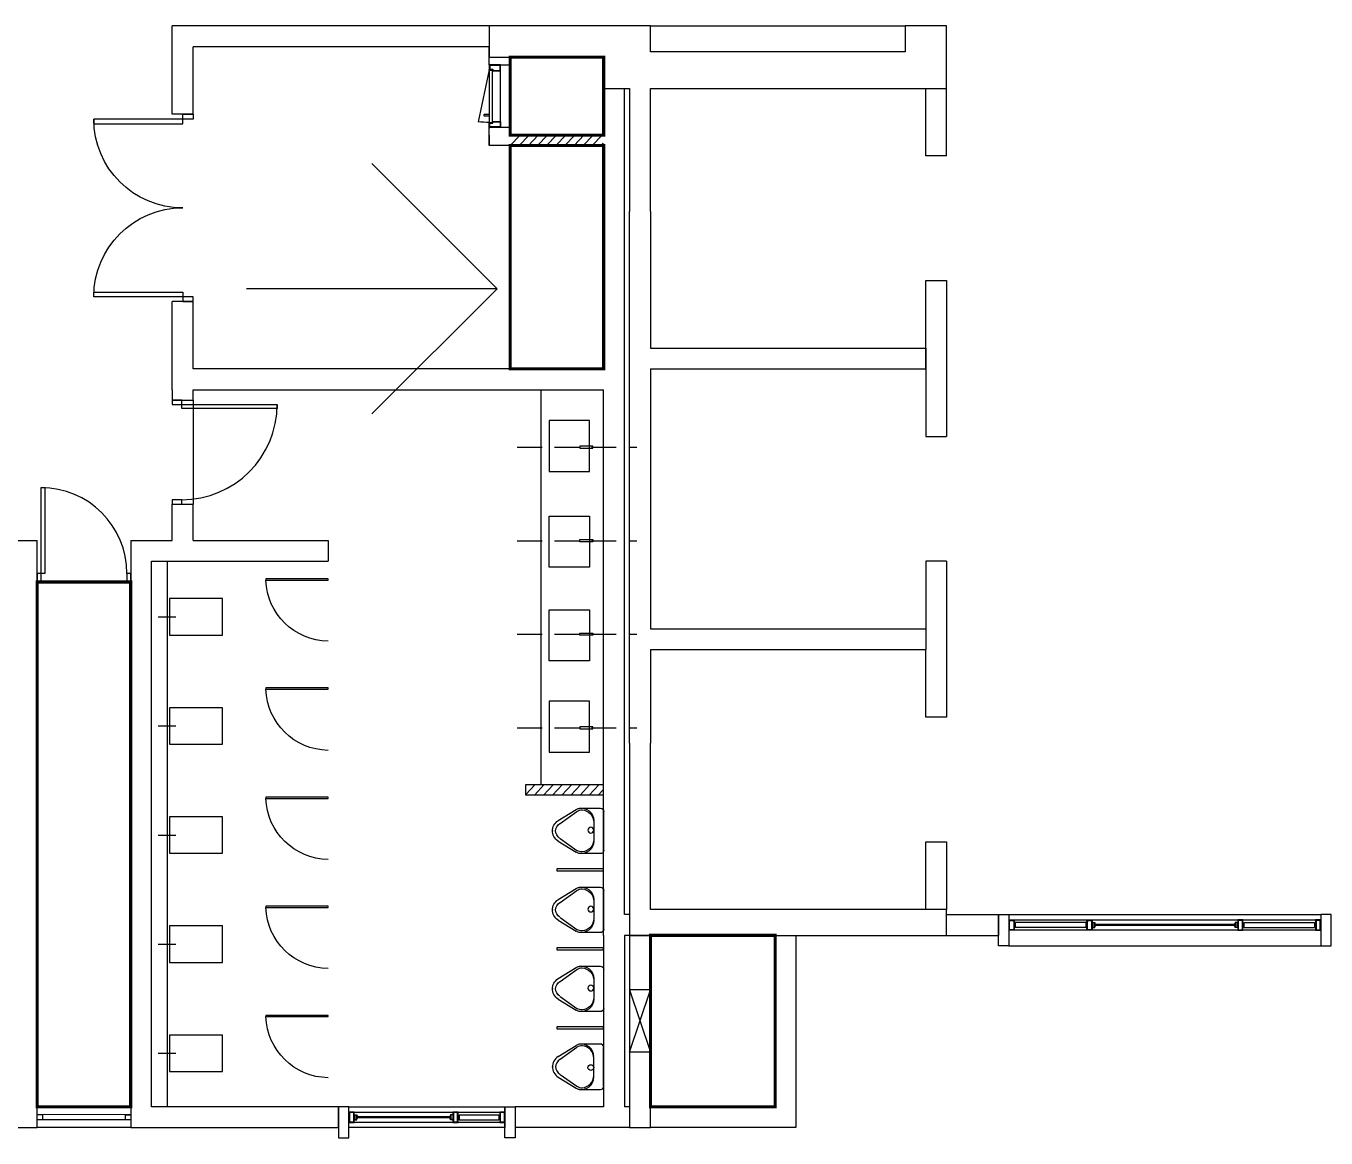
# Model space of a CAD drawing. Header units: feet. Extents: x 1421395 to 1426379, y -945253 to -943919.
# Drawn here: x 1423234 to 1423720.7, y -945106.2 to -944689.7 of the extents above; entities that cross this region are included whole.
import ezdxf

# ---------------------------------------------------------------- set-up
doc = ezdxf.new("R2010")
doc.units = ezdxf.units.FT
for name, pattern in [('Xref Typical$0$$0$HIDDEN', [0.375, 0.25, -0.125]), ('Xref Typical$0$00_xref_ser core$0$00_xref_ser core$0$00_101_typ xref core$0$A- xref 104$0$HIDDEN2', [4.7625, 3.175, -1.5875]), ('Xref Typical$0$00_xref_ser core$0$00_xref_ser core$0$00_101_typ xref core$0$HIDDEN2', [4.7625, 3.175, -1.5875])]:
    doc.linetypes.add(name, pattern=pattern)
for name, color, linetype in [('E--concrete-2', 4, 'Continuous'), ('Xref Typical$0$04--hatch-1', 8, 'Continuous'), ('Xref Typical$0$04--hatch-1-200WALL', 8, 'Continuous'), ('Xref Typical$0$E--concrete', 4, 'Continuous'), ('Xref Typical$0$E--concrete-2', 4, 'Continuous'), ('Xref Typical$0$F--Blockwall', 3, 'Continuous'), ('Xref Typical$0$F--low wall', 1, 'Continuous'), ('Xref Typical$0$L--doors-1', 1, 'Continuous'), ('Xref Typical$0$L--windows-1', 1, 'Continuous'), ('Xref Typical$0$M--Tiling', 9, 'Continuous'), ('Xref Typical$0$N--Fixtures', 1, 'Continuous')]:
    doc.layers.add(name, color=color, linetype=linetype)
doc.layers.add('pline', color=210, linetype='Continuous', lineweight=5)
doc.styles.add('Xref Typical$0$00_101_typ xref core$0$ZC-STYLE-3', font='romans.shx', dxfattribs={"width": 0.8})
doc.dimstyles.new('Xref Typical$0$1-100', dxfattribs={"dimscale": 75, "dimtxt": 1.85, "dimasz": 1.25, "dimexe": 1, "dimexo": 1.5, "dimgap": 0.85, "dimtad": 1, "dimdec": 0, "dimzin": 0, "dimdsep": 46, "dimtxsty": 'Xref Typical$0$00_101_typ xref core$0$ZC-STYLE-3', "dimblk1": 'Xref Typical$0$_ARCHTICK', "dimblk2": 'Xref Typical$0$_ARCHTICK', "dimsah": 1, "dimcen": 0.9, "dimdle": 0.1, "dimclrd": 8, "dimclre": 8, "dimclrt": 2, "dimadec": 0, "dimazin": 0, "dimtfac": 1, "dimtdec": 0, "dimtofl": 0, "dimtmove": 1, "dimatfit": 3, "dimldrblk": 'Xref Typical$0$_OPEN90', "dimfxl": 0, "dimtolj": 1, "dimtzin": 0, "dimlwd": -1, "dimlwe": -1, "dimarcsym": 0})

# ---------------------------------------------------------------- blocks, each defined once
blk = doc.blocks.new('Xref Typical$0$rged')
at = {"color": 5}
for p, q in [((-45558, 84424, 0), (-45558, 84374, 0)), ((-45558, 84424, 0), (-45533, 84424, 0)), ((-45558, 84374, 0), (-45533, 84374, 0)), ((-45556, 84422, 0), (-45535, 84422, 0)), ((-45556, 84422, 0), (-45556, 84376, 0)), ((-45556, 84376, 0), (-45535, 84376, 0)), ((-45539, 84417, 0), (-45539, 84381, 0)), ((-45537, 84417, 0), (-45537, 84401, 0)), ((-45537, 84413, 0), (-45537, 84414, 0)), ((-45537, 84413, 0), (-45537, 84413, 0)), ((-45537, 84404, 0), (-45527, 84404, 0)), ((-45537, 84404, 0), (-45537, 84402, 0)), ((-45536, 84402, 0), (-45537, 84402, 0)), ((-45537, 84397, 0), (-45537, 84381, 0)), ((-45536, 84397, 0), (-45537, 84397, 0)), ((-45537, 84395, 0), (-45537, 84397, 0)), ((-45537, 84395, 0), (-45527, 84395, 0)), ((-45537, 84386, 0), (-45537, 84386, 0)), ((-45537, 84386, 0), (-45537, 84385, 0)), ((-45536, 84403, 0), (-45526, 84403, 0)), ((-45536, 84403, 0), (-45536, 84402, 0)), ((-45536, 84395, 0), (-45536, 84397, 0)), ((-45536, 84395, 0), (-45526, 84395, 0)), ((-45535, 84422, 0), (-45535, 84421, 0)), ((-45535, 84416, 0), (-45534, 84416, 0)), ((-45535, 84383, 0), (-45534, 84383, 0)), ((-45535, 84376, 0), (-45535, 84378, 0)), ((-45534, 84416, 0), (-45522, 84403, 0)), ((-45534, 84415, 0), (-45526, 84407, 0)), ((-45534, 84383, 0), (-45522, 84395, 0)), ((-45534, 84384, 0), (-45526, 84392, 0)), ((-45533, 84424, 0), (-45533, 84418, 0)), ((-45533, 84403, 0), (-45533, 84403, 0)), ((-45533, 84403, 0), (-45533, 84403, 0)), ((-45533, 84403, 0), (-45533, 84395, 0)), ((-45533, 84395, 0), (-45533, 84395, 0)), ((-45533, 84374, 0), (-45533, 84380, 0)), ((-45532, 84403, 0), (-45532, 84395, 0)), ((-45526, 84403, 0), (-45526, 84404, 0)), ((-45526, 84395, 0), (-45526, 84395, 0)), ((-45525, 84406, 0), (-45522, 84403, 0)), ((-45525, 84392, 0), (-45522, 84395, 0)), ((-45522, 84403, 0), (-45522, 84403, 0)), ((-45522, 84395, 0), (-45522, 84395, 0)), ((-44182, 84416, 0), (-44195, 84403, 0)), ((-44194, 84403, 0), (-44195, 84403, 0)), ((-44194, 84395, 0), (-44195, 84395, 0)), ((-44182, 84383, 0), (-44195, 84395, 0)), ((-44191, 84406, 0), (-44194, 84403, 0)), ((-44191, 84392, 0), (-44194, 84395, 0)), ((-44182, 84415, 0), (-44190, 84407, 0)), ((-44190, 84403, 0), (-44190, 84404, 0)), ((-44180, 84403, 0), (-44190, 84403, 0)), ((-44180, 84395, 0), (-44190, 84395, 0)), ((-44190, 84395, 0), (-44190, 84395, 0)), ((-44182, 84384, 0), (-44190, 84392, 0)), ((-44179, 84404, 0), (-44189, 84404, 0)), ((-44179, 84395, 0), (-44189, 84395, 0)), ((-44184, 84403, 0), (-44184, 84395, 0)), ((-44183, 84424, 0), (-44183, 84418, 0)), ((-44158, 84424, 0), (-44183, 84424, 0)), ((-44183, 84403, 0), (-44183, 84403, 0)), ((-44183, 84403, 0), (-44183, 84403, 0)), ((-44183, 84403, 0), (-44183, 84395, 0)), ((-44183, 84395, 0), (-44183, 84395, 0)), ((-44183, 84374, 0), (-44183, 84380, 0)), ((-44158, 84374, 0), (-44183, 84374, 0)), ((-44181, 84416, 0), (-44182, 84416, 0)), ((-44181, 84383, 0), (-44182, 84383, 0)), ((-44160, 84422, 0), (-44181, 84422, 0)), ((-44181, 84422, 0), (-44181, 84421, 0)), ((-44181, 84376, 0), (-44181, 84378, 0)), ((-44160, 84376, 0), (-44181, 84376, 0)), ((-44180, 84403, 0), (-44180, 84402, 0)), ((-44180, 84402, 0), (-44179, 84402, 0)), ((-44180, 84395, 0), (-44180, 84397, 0)), ((-44180, 84397, 0), (-44179, 84397, 0)), ((-44179, 84417, 0), (-44179, 84401, 0)), ((-44179, 84413, 0), (-44179, 84414, 0)), ((-44179, 84413, 0), (-44179, 84413, 0)), ((-44179, 84404, 0), (-44179, 84402, 0)), ((-44179, 84397, 0), (-44179, 84381, 0)), ((-44179, 84395, 0), (-44179, 84397, 0)), ((-44179, 84386, 0), (-44179, 84386, 0)), ((-44179, 84386, 0), (-44179, 84385, 0)), ((-44177, 84417, 0), (-44177, 84381, 0)), ((-44160, 84422, 0), (-44160, 84376, 0)), ((-44158, 84424, 0), (-44158, 84374, 0)), ((-52658, 82574, 0), (-52658, 82524, 0)), ((-52658, 82574, 0), (-52633, 82574, 0)), ((-52656, 82572, 0), (-52635, 82572, 0)), ((-52656, 82572, 0), (-52656, 82526, 0)), ((-52639, 82567, 0), (-52639, 82531, 0)), ((-52637, 82567, 0), (-52637, 82551, 0)), ((-52637, 82563, 0), (-52637, 82564, 0)), ((-52637, 82563, 0), (-52637, 82563, 0)), ((-52637, 82554, 0), (-52627, 82554, 0)), ((-52637, 82554, 0), (-52637, 82552, 0)), ((-52636, 82552, 0), (-52637, 82552, 0)), ((-52636, 82553, 0), (-52626, 82553, 0)), ((-52636, 82553, 0), (-52636, 82552, 0)), ((-52635, 82572, 0), (-52635, 82571, 0)), ((-52635, 82566, 0), (-52634, 82566, 0)), ((-52634, 82566, 0), (-52622, 82553, 0)), ((-52634, 82565, 0), (-52626, 82557, 0)), ((-52633, 82574, 0), (-52633, 82568, 0)), ((-52633, 82553, 0), (-52633, 82553, 0)), ((-52633, 82553, 0), (-52633, 82553, 0)), ((-52633, 82553, 0), (-52633, 82545, 0)), ((-52632, 82553, 0), (-52632, 82545, 0)), ((-52626, 82553, 0), (-52626, 82554, 0)), ((-52625, 82556, 0), (-52622, 82553, 0)), ((-52622, 82553, 0), (-52622, 82553, 0)), ((-51732, 82566, 0), (-51745, 82553, 0)), ((-51744, 82553, 0), (-51745, 82553, 0)), ((-51741, 82556, 0), (-51744, 82553, 0)), ((-51732, 82565, 0), (-51740, 82557, 0)), ((-51740, 82553, 0), (-51740, 82554, 0)), ((-51730, 82553, 0), (-51740, 82553, 0)), ((-51729, 82554, 0), (-51739, 82554, 0)), ((-51734, 82553, 0), (-51734, 82545, 0)), ((-51733, 82574, 0), (-51733, 82568, 0)), ((-51708, 82574, 0), (-51733, 82574, 0)), ((-51733, 82553, 0), (-51733, 82553, 0)), ((-51733, 82553, 0), (-51733, 82553, 0)), ((-51733, 82553, 0), (-51733, 82545, 0)), ((-51731, 82566, 0), (-51732, 82566, 0)), ((-51710, 82572, 0), (-51731, 82572, 0)), ((-51731, 82572, 0), (-51731, 82571, 0)), ((-51730, 82553, 0), (-51730, 82552, 0)), ((-51730, 82552, 0), (-51729, 82552, 0)), ((-51729, 82567, 0), (-51729, 82551, 0)), ((-51729, 82563, 0), (-51729, 82564, 0)), ((-51729, 82563, 0), (-51729, 82563, 0)), ((-51729, 82554, 0), (-51729, 82552, 0)), ((-51727, 82567, 0), (-51727, 82531, 0)), ((-51710, 82572, 0), (-51710, 82526, 0)), ((-51708, 82574, 0), (-51708, 82524, 0)), ((-52658, 82524, 0), (-52633, 82524, 0)), ((-52656, 82526, 0), (-52635, 82526, 0)), ((-52637, 82547, 0), (-52637, 82531, 0)), ((-52636, 82547, 0), (-52637, 82547, 0)), ((-52637, 82545, 0), (-52637, 82547, 0)), ((-52637, 82545, 0), (-52627, 82545, 0)), ((-52637, 82536, 0), (-52637, 82536, 0)), ((-52637, 82536, 0), (-52637, 82535, 0)), ((-52636, 82545, 0), (-52636, 82547, 0)), ((-52636, 82545, 0), (-52626, 82545, 0)), ((-52635, 82533, 0), (-52634, 82533, 0)), ((-52635, 82526, 0), (-52635, 82528, 0)), ((-52634, 82533, 0), (-52622, 82545, 0)), ((-52634, 82534, 0), (-52626, 82542, 0)), ((-52633, 82545, 0), (-52633, 82545, 0)), ((-52633, 82524, 0), (-52633, 82530, 0)), ((-52626, 82545, 0), (-52626, 82545, 0)), ((-52625, 82542, 0), (-52622, 82545, 0)), ((-52622, 82545, 0), (-52622, 82545, 0)), ((-51744, 82545, 0), (-51745, 82545, 0)), ((-51732, 82533, 0), (-51745, 82545, 0)), ((-51741, 82542, 0), (-51744, 82545, 0)), ((-51730, 82545, 0), (-51740, 82545, 0)), ((-51740, 82545, 0), (-51740, 82545, 0)), ((-51732, 82534, 0), (-51740, 82542, 0)), ((-51729, 82545, 0), (-51739, 82545, 0)), ((-51733, 82545, 0), (-51733, 82545, 0)), ((-51733, 82524, 0), (-51733, 82530, 0)), ((-51708, 82524, 0), (-51733, 82524, 0)), ((-51731, 82533, 0), (-51732, 82533, 0)), ((-51731, 82526, 0), (-51731, 82528, 0)), ((-51710, 82526, 0), (-51731, 82526, 0)), ((-51730, 82545, 0), (-51730, 82547, 0)), ((-51730, 82547, 0), (-51729, 82547, 0)), ((-51729, 82547, 0), (-51729, 82531, 0)), ((-51729, 82545, 0), (-51729, 82547, 0)), ((-51729, 82536, 0), (-51729, 82536, 0)), ((-51729, 82536, 0), (-51729, 82535, 0))]:
    blk.add_line(p, q, dxfattribs=at)
for centre, radius, start, end in [((-45535, 84416, 0), 4.53, 95.5097, 164.881), ((-45535, 84382, 0), 4.53, 195.119, 264.4903), ((-45535, 84416, 0), 2.69, 53.3557, 150.2969), ((-45538, 84407, 0), 6.08, 277.1326, 318.4657), ((-45538, 84391, 0), 6.08, 41.5343, 82.8674), ((-45535, 84382, 0), 2.69, 209.7031, 306.6443), ((-45525, 84405, 0), 1.75, 102.0021, 223.8098), ((-45525, 84405, 0), 1.25, 85.3803, 255.5338), ((-45525, 84394, 0), 1.25, 104.4662, 274.6197), ((-45525, 84394, 0), 1.75, 136.1902, 257.9979), ((-44191, 84405, 0), 1.25, 284.4662, 94.6197), ((-44191, 84394, 0), 1.25, 265.3803, 75.5338), ((-44191, 84405, 0), 1.75, 316.1902, 77.9979), ((-44191, 84394, 0), 1.75, 282.0021, 43.8098), ((-44182, 84416, 0), 2.69, 29.7031, 126.6443), ((-44178, 84407, 0), 6.08, 221.5343, 262.8674), ((-44178, 84391, 0), 6.08, 97.1326, 138.4657), ((-44182, 84382, 0), 2.69, 233.3557, 330.2969), ((-44182, 84416, 0), 4.53, 15.119, 84.4903), ((-44182, 84382, 0), 4.53, 275.5097, 344.881), ((-52635, 82566, 0), 4.53, 95.5097, 164.881), ((-52635, 82566, 0), 2.69, 53.3557, 150.2969), ((-52638, 82557, 0), 6.08, 277.1326, 318.4657), ((-52625, 82555, 0), 1.75, 102.0021, 223.8098), ((-52625, 82555, 0), 1.25, 85.3803, 255.5338), ((-51741, 82555, 0), 1.25, 284.4662, 94.6197), ((-51741, 82555, 0), 1.75, 316.1902, 77.9979), ((-51732, 82566, 0), 2.69, 29.7031, 126.6443), ((-51728, 82557, 0), 6.08, 221.5343, 262.8674), ((-51732, 82566, 0), 4.53, 15.119, 84.4903), ((-52635, 82532, 0), 4.53, 195.119, 264.4903), ((-52638, 82541, 0), 6.08, 41.5343, 82.8674), ((-52635, 82532, 0), 2.69, 209.7031, 306.6443), ((-52625, 82544, 0), 1.25, 104.4662, 274.6197), ((-52625, 82544, 0), 1.75, 136.1902, 257.9979), ((-51741, 82544, 0), 1.25, 265.3803, 75.5338), ((-51741, 82544, 0), 1.75, 282.0021, 43.8098), ((-51728, 82541, 0), 6.08, 97.1326, 138.4657), ((-51732, 82532, 0), 2.69, 233.3557, 330.2969), ((-51732, 82532, 0), 4.53, 275.5097, 344.881)]:
    blk.add_arc(centre, radius, start, end, dxfattribs=at)
for points in [[(-45537, 84414, 0), (-45535, 84414, 0), (-45535, 84415, 0), (-45535, 84416, 0)], [(-45537, 84385, 0), (-45535, 84385, 0), (-45535, 84384, 0), (-45535, 84383, 0)], [(-44179, 84414, 0), (-44181, 84414, 0), (-44182, 84415, 0), (-44181, 84416, 0)], [(-44179, 84385, 0), (-44181, 84385, 0), (-44182, 84384, 0), (-44181, 84383, 0)], [(-52637, 82564, 0), (-52635, 82564, 0), (-52635, 82565, 0), (-52635, 82566, 0)], [(-51729, 82564, 0), (-51731, 82564, 0), (-51732, 82565, 0), (-51731, 82566, 0)], [(-52637, 82535, 0), (-52635, 82535, 0), (-52635, 82534, 0), (-52635, 82533, 0)], [(-51729, 82535, 0), (-51731, 82535, 0), (-51732, 82534, 0), (-51731, 82533, 0)]]:
    blk.add_spline(points, degree=3, dxfattribs=at)
for points in [[(-45537, 84413, 0), (-45537, 84413, 0), (-45537, 84413, 0), (-45536, 84413, 0), (-45536, 84413, 0), (-45536, 84413, 0), (-45535, 84413, 0), (-45535, 84413, 0), (-45535, 84414, 0), (-45534, 84414, 0), (-45534, 84414, 0), (-45534, 84415, 0), (-45534, 84415, 0), (-45534, 84415, 0), (-45534, 84415, 0), (-45534, 84415, 0)], [(-45537, 84386, 0), (-45537, 84385, 0), (-45537, 84386, 0), (-45536, 84385, 0), (-45536, 84385, 0), (-45536, 84385, 0), (-45535, 84385, 0), (-45535, 84385, 0), (-45535, 84385, 0), (-45534, 84385, 0), (-45534, 84384, 0), (-45534, 84384, 0), (-45534, 84384, 0), (-45534, 84384, 0), (-45534, 84384, 0), (-45534, 84384, 0)], [(-44179, 84413, 0), (-44180, 84413, 0), (-44180, 84413, 0), (-44180, 84413, 0), (-44180, 84413, 0), (-44181, 84413, 0), (-44181, 84413, 0), (-44181, 84413, 0), (-44181, 84414, 0), (-44182, 84414, 0), (-44182, 84414, 0), (-44182, 84415, 0), (-44182, 84415, 0), (-44182, 84415, 0), (-44182, 84415, 0), (-44182, 84415, 0)], [(-44179, 84386, 0), (-44180, 84385, 0), (-44180, 84386, 0), (-44180, 84385, 0), (-44180, 84385, 0), (-44181, 84385, 0), (-44181, 84385, 0), (-44181, 84385, 0), (-44181, 84385, 0), (-44182, 84385, 0), (-44182, 84384, 0), (-44182, 84384, 0), (-44182, 84384, 0), (-44182, 84384, 0), (-44182, 84384, 0), (-44182, 84384, 0)], [(-52637, 82563, 0), (-52637, 82563, 0), (-52637, 82563, 0), (-52636, 82563, 0), (-52636, 82563, 0), (-52636, 82563, 0), (-52635, 82563, 0), (-52635, 82563, 0), (-52635, 82564, 0), (-52634, 82564, 0), (-52634, 82564, 0), (-52634, 82565, 0), (-52634, 82565, 0), (-52634, 82565, 0), (-52634, 82565, 0), (-52634, 82565, 0)], [(-51729, 82563, 0), (-51729, 82563, 0), (-51730, 82563, 0), (-51730, 82563, 0), (-51730, 82563, 0), (-51731, 82563, 0), (-51731, 82563, 0), (-51731, 82563, 0), (-51731, 82564, 0), (-51732, 82564, 0), (-51732, 82564, 0), (-51732, 82565, 0), (-51732, 82565, 0), (-51732, 82565, 0), (-51732, 82565, 0), (-51732, 82565, 0)], [(-52637, 82536, 0), (-52637, 82535, 0), (-52637, 82536, 0), (-52636, 82535, 0), (-52636, 82535, 0), (-52636, 82535, 0), (-52635, 82535, 0), (-52635, 82535, 0), (-52635, 82535, 0), (-52634, 82535, 0), (-52634, 82534, 0), (-52634, 82534, 0), (-52634, 82534, 0), (-52634, 82534, 0), (-52634, 82534, 0), (-52634, 82534, 0)], [(-51729, 82536, 0), (-51729, 82535, 0), (-51730, 82536, 0), (-51730, 82535, 0), (-51730, 82535, 0), (-51731, 82535, 0), (-51731, 82535, 0), (-51731, 82535, 0), (-51731, 82535, 0), (-51732, 82535, 0), (-51732, 82534, 0), (-51732, 82534, 0), (-51732, 82534, 0), (-51732, 82534, 0), (-51732, 82534, 0), (-51732, 82534, 0)]]:
    blk.add_open_spline(points, degree=3, knots=[0, 0, 0, 0, 0.447954, 0.447954, 0.951619, 0.951619, 1.324269, 1.324269, 1.90348, 1.90348, 2.482691, 2.482691, 2.73392, 2.73392, 2.822039, 2.822039, 2.822039, 2.822039], dxfattribs=at)
at = {"layer": 'Xref Typical$0$L--windows-1', "color": 251}
for p, q in [((-46358, 84449, 0), (-43358, 84449, 0)), ((-43358, 84349, 0), (-46358, 84349, 0)), ((-52708, 82599, 0), (-51208, 82599, 0)), ((-51208, 82499, 0), (-52708, 82499, 0))]:
    blk.add_line(p, q, dxfattribs=at)
at = {"layer": 'Xref Typical$0$L--windows-1', "color": 5}
for p, q in [((-46298, 84404, 0), (-46308, 84404, 0)), ((-46298, 84394, 0), (-46308, 84394, 0)), ((-45618, 84424, 0), (-46298, 84424, 0)), ((-45618, 84374, 0), (-46298, 84374, 0)), ((-45608, 84404, 0), (-45618, 84404, 0)), ((-45608, 84394, 0), (-45618, 84394, 0)), ((-44108, 84404, 0), (-44098, 84404, 0)), ((-44108, 84394, 0), (-44098, 84394, 0)), ((-44098, 84424, 0), (-43418, 84424, 0)), ((-44098, 84374, 0), (-43418, 84374, 0)), ((-43418, 84404, 0), (-43408, 84404, 0)), ((-43418, 84394, 0), (-43408, 84394, 0)), ((-51658, 82554, 0), (-51648, 82554, 0)), ((-51648, 82574, 0), (-51268, 82574, 0)), ((-51268, 82554, 0), (-51258, 82554, 0)), ((-51658, 82544, 0), (-51648, 82544, 0)), ((-51648, 82524, 0), (-51268, 82524, 0)), ((-51268, 82544, 0), (-51258, 82544, 0))]:
    blk.add_line(p, q, dxfattribs=at)
at = {"layer": 'Xref Typical$0$L--windows-1'}
for p, q in [((-45531, 84403, 0), (-45531, 84395, 0)), ((-44185, 84403, 0), (-45531, 84403, 0)), ((-44185, 84395, 0), (-45531, 84395, 0)), ((-44185, 84403, 0), (-44185, 84395, 0)), ((-52631, 82553, 0), (-52631, 82545, 0)), ((-51735, 82553, 0), (-52631, 82553, 0)), ((-51735, 82553, 0), (-51735, 82545, 0)), ((-51735, 82545, 0), (-52631, 82545, 0))]:
    blk.add_line(p, q, dxfattribs=at)
at = {"layer": 'Xref Typical$0$L--windows-1', "elevation": 0}
for points in [[(-46358, 84349), (-46358, 84449), (-46308, 84449), (-46308, 84349), (-46358, 84349)], [(-45558, 84349), (-45608, 84349), (-45608, 84449), (-45558, 84449), (-45558, 84349)], [(-44158, 84349), (-44108, 84349), (-44108, 84449), (-44158, 84449), (-44158, 84349)], [(-43358, 84349), (-43358, 84449), (-43408, 84449), (-43408, 84349), (-43358, 84349)], [(-52708, 82499), (-52658, 82499), (-52658, 82599), (-52708, 82599), (-52708, 82499)], [(-51708, 82499), (-51658, 82499), (-51658, 82599), (-51708, 82599), (-51708, 82499)], [(-51208, 82499), (-51208, 82599), (-51258, 82599), (-51258, 82499), (-51208, 82499)]]:
    blk.add_lwpolyline(points, dxfattribs=at)
for points in [[(-46353, 84354), (-46353, 84444), (-46313, 84444), (-46313, 84354)], [(-45563, 84354), (-45603, 84354), (-45603, 84444), (-45563, 84444)], [(-44153, 84354), (-44113, 84354), (-44113, 84444), (-44153, 84444)], [(-43363, 84354), (-43363, 84444), (-43403, 84444), (-43403, 84354)], [(-52703, 82504), (-52663, 82504), (-52663, 82594), (-52703, 82594)], [(-51703, 82504), (-51663, 82504), (-51663, 82594), (-51703, 82594)], [(-51213, 82504), (-51213, 82594), (-51253, 82594), (-51253, 82504)]]:
    blk.add_lwpolyline(points, close=True, dxfattribs=at)
at = {"layer": 'Xref Typical$0$L--windows-1', "color": 5, "elevation": 0}
for points in [[(-46298, 84424), (-46298, 84374)], [(-45618, 84424), (-45618, 84374)], [(-44098, 84424), (-44098, 84374)], [(-43418, 84424), (-43418, 84374)], [(-51648, 82574), (-51648, 82524)], [(-51268, 82574), (-51268, 82524)]]:
    blk.add_lwpolyline(points, dxfattribs=at)
blk = doc.blocks.new('Xref Typical$0$_ARCHTICK')
at = {"color": 0, "linetype": 'ByBlock', "const_width": 0.15}
blk.add_lwpolyline([(-0.5, -0.5), (0.5, 0.5)], dxfattribs=at)
blk = doc.blocks.new('Xref Typical$0$_OPEN90')
at = {"color": 0, "linetype": 'ByBlock'}
for p, q in [((-0.5, 0.5), (0, 0)), ((0, 0), (-1, 0)), ((0, 0), (-0.5, -0.5))]:
    blk.add_line(p, q, dxfattribs=at)
blk = doc.blocks.new('Xref Typical$0$00_xref_ser core$0$00_xref_ser core$0$D-1800')
at = {"layer": 'Xref Typical$0$L--doors-1', "color": 5}
for points in [[(45, 50), (45, 905), (90, 905), (90, 50)], [(1755, 50), (1755, 905), (1710, 905), (1710, 50)], [(0, -50), (45, -50), (45, 50), (0, 50)], [(1800, -50), (1755, -50), (1755, 50), (1800, 50)]]:
    blk.add_lwpolyline(points, close=True, dxfattribs=at)
at = {"layer": 'Xref Typical$0$L--doors-1'}
for centre, start, end in [((45, 50), 0, 90), ((1755, 50), 90, 180)]:
    blk.add_arc(centre, 855, start, end, dxfattribs=at)
blk = doc.blocks.new('Xref Typical$0$00_xref_ser core$0$A$C2D453E1F')
at = {"layer": 'Xref Typical$0$F--Blockwall'}
for p, q in [((-300, -3650, 0), (-300, -3000, 0)), ((-100, -3650, 0), (-100, -3000, 0)), ((-100, -3650, 0), (-300, -3650, 0)), ((-300, -5700, 0), (-300, -4850, 0)), ((-300, -4850, 0), (-100, -4850, 0)), ((-100, -4850, 0), (-100, -5700, 0)), ((-300, -5700, 0), (-300, -6350, 0)), ((-100, -5700, 0), (-100, -6350, 0)), ((-300, -6350, 0), (-100, -6350, 0)), ((-100, -7550, 0), (-300, -7550, 0)), ((-300, -7550, 0), (-300, -8400, 0)), ((-100, -7550, 0), (-100, -8400, 0)), ((-300, -9050, 0), (-300, -8400, 0)), ((-100, -8400, 0), (-100, -9050, 0)), ((-100, -9050, 0), (-300, -9050, 0)), ((-300, -10900, 0), (-300, -10250, 0)), ((-300, -10250, 0), (-100, -10250, 0)), ((-100, -10250, 0), (-100, -10900, 0))]:
    blk.add_line(p, q, dxfattribs=at)
blk = doc.blocks.new('Xref Typical$0$00_xref_ser core$0$00_xref_ser core$0$D-1100')
at = {"layer": 'Xref Typical$0$L--doors-1', "color": 5}
for points in [[(45, 50), (45, 1060), (90, 1060), (90, 50)], [(0, -50), (45, -50), (45, 50), (0, 50)], [(1055, -50), (1100, -50), (1100, 50), (1055, 50)]]:
    blk.add_lwpolyline(points, close=True, dxfattribs=at)
at = {"layer": 'Xref Typical$0$L--doors-1'}
blk.add_arc((45, 50), 1010, 0, 90, dxfattribs=at)
blk = doc.blocks.new('Xref Typical$0$00_xref_ser core$0$00_xref_ser core$0$00_101_typ xref core$0$A$C74D94339')
at = {"layer": 'Xref Typical$0$N--Fixtures', "linetype": 'Xref Typical$0$00_xref_ser core$0$00_xref_ser core$0$00_101_typ xref core$0$HIDDEN2', "ltscale": 75}
blk.add_line((0, -727), (0, 422), dxfattribs=at)
at = {"layer": 'Xref Typical$0$N--Fixtures', "color": 14}
for p, q in [((-10, -125), (-10, 0)), ((-10, 0), (10, 0)), ((10, -125), (-10, -125)), ((10, 0), (10, -125))]:
    blk.add_line(p, q, dxfattribs=at)
at = {"layer": 'Xref Typical$0$N--Fixtures', "extrusion": (-2.95142e-11, 1.35311e-08, 1), "elevation": 0}
blk.add_lwpolyline([(-235, -31), (255, -31), (255, -421), (-235, -421)], close=True, dxfattribs=at)
blk = doc.blocks.new('Xref Typical$0$00_xref_ser core$0$00_xref_ser core$0$URINAL2')
at = {"layer": 'Xref Typical$0$N--Fixtures', "linetype": 'Continuous'}
for p, q in [((-104, 350), (-190, 212)), ((-83, 336), (-176, 206)), ((-22, 395), (-28, 395)), ((33, 336), (125, 206)), ((54, 350), (140, 212)), ((-200, 25), (-200, 180)), ((150, 180), (150, 25)), ((125, 0), (-175, 0)), ((55, 76), (-92, 76))]:
    blk.add_line(p, q, dxfattribs=at)
at = {"layer": 'Xref Typical$0$N--Fixtures', "linetype": 'Continuous', "extrusion": (0, 0, -1)}
for centre, major_axis, start_param, end_param in [((-22, 299), (68.1, -68.1), 2.914239, 3.926994), ((-22, 299), (50.4, -50.4), 2.914239, 3.926994), ((-28, 299), (68.1, 68.1), -0.785395, 0.227359), ((-28, 299), (50.4, 50.4), -0.785395, 0.227359), ((-136, 178), (45, 45), 4.111523, 4.485035), ((-123, 170), (45, 45), 3.870368, 4.53355), ((73, 170), (-45, 45), 1.749641, 2.412824), ((86, 178), (45, 45), 0.227359, 0.600871), ((-105, 172), (67.6, 67.6), 2.356197, 4.111523), ((-92, 172), (67.6, 67.6), 2.356197, 3.870368), ((-19, 99), (15.8, -15.8), 2.356197427314391, 8.639382734493978), ((41, 172), (67.6, 67.6), 0.842027, 2.356197), ((55, 172), (67.6, 67.6), 0.600871, 2.356197), ((-175, 25), (18, 18), 2.356197, 3.926994), ((125, 25), (18, 18), 0.785401, 2.356197)]:
    blk.add_ellipse(centre, major_axis=major_axis, ratio=1, start_param=start_param, end_param=end_param, dxfattribs=at)
blk = doc.blocks.new('Xref Typical$0$00_xref_ser core$0$00_xref_ser core$0$00_101_typ xref core$0$A- xref 104$0$WC-1')
at = {"layer": 'Xref Typical$0$N--Fixtures'}
for p, q in [((-175, 225), (-175, 735)), ((-175, 735), (175, 735)), ((175, 735), (175, 225)), ((175, 225), (-175, 225))]:
    blk.add_line(p, q, dxfattribs=at)
at = {"layer": 'Xref Typical$0$N--Fixtures', "color": 14, "linetype": 'Xref Typical$0$00_xref_ser core$0$00_xref_ser core$0$00_101_typ xref core$0$A- xref 104$0$HIDDEN2', "ltscale": 360}
blk.add_line((0, 117), (0, 286), dxfattribs=at)
blk = doc.blocks.new('Xref Typical$0$00_xref_ser core$0$00_xref_ser core$0$toilet door')
at = {"layer": 'Xref Typical$0$L--doors-1', "color": 5}
blk.add_lwpolyline([(-226398, -249222), (-225798, -249222), (-225798, -249234), (-226398, -249234)], close=True, dxfattribs=at)
at = {"layer": 'Xref Typical$0$L--doors-1'}
blk.add_arc((-226407, -249213), 609, 270.8182, 358.0243, dxfattribs=at)
blk = doc.blocks.new('Xref Typical$0$SHAFT SHUTTER')
at = {"layer": 'Xref Typical$0$L--doors-1'}
for p, q in [((0, 48, 0), (-107, 546, 0)), ((108, 600, 0), (108, 57, 0))]:
    blk.add_line(p, q, dxfattribs=at)
at = {"layer": 'Xref Typical$0$L--doors-1', "color": 1}
for p, q in [((0, 0), (0, 600, 0)), ((200, 0, 0), (200, 600, 0))]:
    blk.add_line(p, q, dxfattribs=at)
at = {"layer": 'Xref Typical$0$L--doors-1', "elevation": 0}
for points in [[(5, 605), (0, 605)], [(5, 600), (5, 605)], [(5, 0), (5, -5), (0, -5)]]:
    blk.add_lwpolyline(points, dxfattribs=at)
for points in [[(0, 555), (30, 555), (30, 543), (108, 543), (108, 600), (0, 600)], [(30, 553), (30, 49), (0, 49), (0, 553)], [(4, 559), (34, 559), (34, 547), (104, 547), (104, 596), (4, 596)], [(0, 45), (30, 45), (30, 57), (108, 57), (108, 0), (0, 0)], [(0, 49), (0, 51), (30, 51), (30, 49)], [(0, 45), (0, 47), (30, 47), (30, 45)], [(4, 41), (34, 41), (34, 53), (104, 53), (104, 4), (4, 4)]]:
    blk.add_lwpolyline(points, close=True, dxfattribs=at)
blk.add_lwpolyline([(0, 492), (-44, 492, 0.414214), (-50, 486), (-50, 480, 0.414214), (-44, 474), (0, 474)], format="xyb", dxfattribs=at)
at = {"layer": 'Xref Typical$0$L--doors-1'}
blk.add_circle((0, 48, 0), 1, dxfattribs=at)
for centre, radius, end in [((0, -254, 0), 807, 97.6181), ((0, 48, 0), 3, 270)]:
    blk.add_arc(centre, radius, 90, end, dxfattribs=at)

msp = doc.modelspace()

# ---------------------------------------------------------------- hatches: boundary and pattern name
at = {"layer": 'Xref Typical$0$04--hatch-1', "extrusion": (1.62574e-12, 1.25923e-06, 1)}
h = msp.add_hatch(dxfattribs=at)
h.set_pattern_fill('ANSI31', color=251, scale=0.778378, angle=15.8809, style=0)
h.set_pattern_definition([(46.29525, (1427375.0934, -934066.1793), (-1.7865643, 1.70756126), [])])
h.paths.add_polyline_path([(1423421.07, -944977.74), (1423450.25, -944977.74), (1423450.26, -944973.85), (1423421.07, -944973.85)])
at = {"layer": 'Xref Typical$0$04--hatch-1-200WALL', "extrusion": (1.62574e-12, 1.25923e-06, 1)}
h = msp.add_hatch(dxfattribs=at)
h.set_pattern_fill('ANSI31', color=251, scale=0.778378, angle=15.8809, style=0)
h.set_pattern_definition([(46.29525, (1425789.1636, -934156.4716), (-1.7865643, 1.70756126), [])])
h.paths.add_polyline_path([(1423415.23, -944734.5), (1423450.26, -944734.5), (1423450.26, -944730.61), (1423415.23, -944730.61)])

# ---------------------------------------------------------------- linework, layer by layer
at = {"color": 1, "extrusion": (-6.24309e-13, 1.25923e-06, 1)}
for p, q in [((1423467.77, -945050.71, 0.04), (1423459.99, -945050.71, 0.04)), ((1423459.99, -945074.07, 0.04), (1423467.77, -945050.71, 0.04)), ((1423459.99, -945050.71, 0.04), (1423467.77, -945074.07, 0.04)), ((1423467.77, -945074.07, 0.04), (1423459.99, -945074.07, 0.04))]:
    msp.add_line(p, q, dxfattribs=at)
at = {"layer": 'E--concrete-2', "extrusion": (-6.24309e-13, 1.25923e-06, 1)}
for p, q in [((1423450.26, -944689.74, 0.04), (1423407.45, -944689.74, 0.04)), ((1423407.45, -944689.74, 0.04), (1423407.45, -944701.42, 0.04)), ((1423407.45, -944701.42, 0.04), (1423450.26, -944701.42, 0.04)), ((1423459.99, -944958.28, 0.04), (1423459.99, -944759.21, 0.04)), ((1423467.77, -944759.21, 0.04), (1423467.77, -944810.39, 0.04)), ((1423467.77, -944810.39, 0.04), (1423570.91, -944810.39, 0.04)), ((1423570.91, -944810.39, 0.04), (1423570.91, -944818.17, 0.04)), ((1423467.77, -944818.17, 0.04), (1423570.91, -944818.17, 0.04)), ((1423467.77, -944818.17, 0.04), (1423467.77, -944915.47, 0.04)), ((1423467.77, -944915.47, 0.04), (1423570.91, -944915.47, 0.04)), ((1423570.91, -944915.47, 0.04), (1423570.91, -944923.26, 0.04)), ((1423467.77, -944923.26, 0.04), (1423570.91, -944923.26, 0.04)), ((1423467.77, -944923.26, 0.04), (1423467.77, -944958.28, 0.04)), ((1423459.99, -945030.28, 0.04), (1423459.99, -945102.28, 0.04)), ((1423467.77, -945030.28, 0.04), (1423459.99, -945030.28, 0.04)), ((1423467.77, -945102.28, 0.04), (1423467.77, -945030.28, 0.04)), ((1423459.99, -945102.28, 0.04), (1423467.77, -945102.28, 0.04))]:
    msp.add_line(p, q, dxfattribs=at)
at = {"layer": 'E--concrete-2', "extrusion": (-6.24309e-13, 1.25923e-06, 1), "elevation": -1.15}
for points in [[(1423450.26, -944689.74), (1423450.26, -944689.74), (1423407.45, -944689.74), (1423407.45, -944701.42), (1423450.26, -944701.42)], [(1423467.77, -944759.21), (1423467.77, -944713.09), (1423578.69, -944713.09), (1423578.69, -944689.74), (1423563.12, -944689.74), (1423563.12, -944699.47), (1423467.77, -944699.47), (1423467.77, -944689.74), (1423450.26, -944689.74)], [(1423450.26, -944701.42), (1423450.26, -944713.09), (1423459.99, -944713.09), (1423459.99, -944759.21), (1423459.99, -944759.21)], [(1423459.99, -944958.28), (1423459.99, -944958.28), (1423459.99, -945030.28), (1423467.77, -945030.28), (1423467.77, -945030.28), (1423578.69, -945030.28), (1423578.69, -945020.55), (1423467.77, -945020.55), (1423467.77, -944958.28)], [(1423467.77, -944958.28), (1423467.77, -944958.28)]]:
    msp.add_lwpolyline(points, dxfattribs=at)
at = {"layer": 'pline', "color": 4, "linetype": 'Continuous', "extrusion": (-7.30952e-16, 1.25923e-06, 1), "const_width": 1.17, "elevation": -1.13}
for points in [[(1423415.23, -944730.61), (1423450.26, -944730.61), (1423450.26, -944701.42), (1423415.23, -944701.42)], [(1423415.23, -944818.11), (1423450.26, -944818.11), (1423450.26, -944734.5), (1423415.23, -944734.5)], [(1423238.15, -945094.5), (1423273.17, -945094.5), (1423273.17, -944897.96), (1423238.15, -944897.96)], [(1423514.47, -945094.5), (1423467.77, -945094.5), (1423467.77, -945030.29), (1423514.47, -945030.29)]]:
    msp.add_lwpolyline(points, close=True, dxfattribs=at)
at = {"layer": 'Xref Typical$0$E--concrete', "extrusion": (-7.30952e-16, 1.25923e-06, 1), "elevation": -1.15}
for points in [[(1423602.04, -945034.17), (1423598.15, -945034.17), (1423598.15, -945022.5), (1423602.04, -945022.5)], [(1423718.8, -945034.17), (1423722.69, -945034.17), (1423722.69, -945022.5), (1423718.8, -945022.5)], [(1423351.01, -945106.17), (1423354.9, -945106.17), (1423354.9, -945094.5), (1423351.01, -945094.5)], [(1423417.18, -945106.17), (1423413.28, -945106.17), (1423413.28, -945094.5), (1423417.18, -945094.5)]]:
    msp.add_lwpolyline(points, close=True, dxfattribs=at)
at = {"layer": 'Xref Typical$0$E--concrete-2', "color": 1, "extrusion": (-7.30952e-16, 1.25923e-06, 1)}
msp.add_line((1423467.77, -944689.74, 0.04), (1423563.12, -944689.74, 0.04), dxfattribs=at)
at = {"layer": 'Xref Typical$0$F--Blockwall', "extrusion": (-7.30952e-16, 1.25923e-06, 1)}
for p, q in [((1423407.45, -944689.74, 0.04), (1423288.74, -944689.74, 0.04)), ((1423288.74, -944722.82, 0.04), (1423288.74, -944689.74, 0.04)), ((1423407.45, -944697.53, 0.04), (1423296.53, -944697.53, 0.04)), ((1423296.53, -944722.82, 0.04), (1423296.53, -944697.53, 0.04)), ((1423407.45, -944704.34, 0.04), (1423407.45, -944697.53, 0.04)), ((1423407.45, -944704.33, 0.04), (1423415.23, -944704.33, 0.04)), ((1423415.23, -944704.34, 0.04), (1423415.23, -944701.42, 0.04)), ((1423450.26, -944730.61, 0.04), (1423450.26, -944713.09, 0.04)), ((1423458.04, -945022.5, 0.04), (1423458.04, -944713.09, 0.04)), ((1423296.53, -944722.82, 0.04), (1423288.74, -944722.82, 0.04)), ((1423407.45, -944730.61, 0.04), (1423407.45, -944727.69, 0.04)), ((1423407.45, -944727.69, 0.04), (1423415.23, -944727.69, 0.04)), ((1423415.23, -944727.69, 0.04), (1423415.23, -944730.61, 0.04)), ((1423407.45, -944734.5, 0.04), (1423407.45, -944730.61, 0.04)), ((1423407.45, -944730.61, 0.04), (1423407.45, -944734.5, 0.04)), ((1423450.26, -944734.5, 0.04), (1423407.45, -944734.5, 0.04)), ((1423450.26, -944730.61, 0.04), (1423415.23, -944730.61, 0.04)), ((1423450.26, -944818.17, 0.04), (1423450.26, -944734.5, 0.04)), ((1423296.53, -944792.88, 0.04), (1423288.74, -944792.88, 0.04)), ((1423288.74, -944825.96, 0.04), (1423288.74, -944792.88, 0.04)), ((1423296.53, -944818.17, 0.04), (1423296.53, -944792.88, 0.04)), ((1423407.45, -944818.17, 0.04), (1423296.53, -944818.17, 0.04)), ((1423450.26, -944818.17, 0.04), (1423407.45, -944818.17, 0.04)), ((1423450.26, -945030.28, 0.04), (1423450.26, -944825.96, 0.04)), ((1423288.74, -944882.39, 0.04), (1423288.74, -944868.77, 0.04)), ((1423288.74, -944868.77, 0.04), (1423296.53, -944868.77, 0.04)), ((1423296.53, -944882.39, 0.04), (1423296.53, -944868.77, 0.04)), ((1423171.99, -944882.39, 0.04), (1423238.15, -944882.39, 0.04)), ((1423273.17, -944882.39, 0.04), (1423288.74, -944882.39, 0.04)), ((1423296.53, -944882.39, 0.04), (1423347.12, -944882.39, 0.04)), ((1423347.12, -944882.39, 0.04), (1423347.12, -944890.17, 0.04)), ((1423280.96, -944890.17, 0.04), (1423347.12, -944890.17, 0.04)), ((1423286.8, -944890.17, 0.04), (1423286.8, -945094.5, 0.04)), ((1423459.99, -945022.5, 0.04), (1423458.04, -945022.5, 0.04)), ((1423578.69, -945022.5, 0.04), (1423598.15, -945022.5, 0.04)), ((1423598.15, -945022.5, 0.04), (1423598.15, -945030.28, 0.04)), ((1423450.26, -945030.28, 0.04), (1423450.26, -945094.5, 0.04)), ((1423459.99, -945030.28, 0.04), (1423458.04, -945030.28, 0.04)), ((1423458.04, -945030.28, 0.04), (1423458.04, -945094.5, 0.04)), ((1423514.47, -945030.28, 0.04), (1423514.47, -945094.5, 0.04)), ((1423522.26, -945030.28, 0.04), (1423522.26, -945102.28, 0.04)), ((1423578.69, -945030.28, 0.04), (1423598.15, -945030.28, 0.04)), ((1423413.28, -945094.5, 0.04), (1423413.28, -945102.28, 0.04)), ((1423450.26, -945094.5, 0.04), (1423417.18, -945094.5, 0.04)), ((1423459.99, -945094.5, 0.04), (1423458.04, -945094.5, 0.04)), ((1423514.47, -945094.5, 0.04), (1423467.77, -945094.5, 0.04)), ((1423459.99, -945102.28, 0.04), (1423417.17, -945102.28, 0.04)), ((1423522.26, -945102.28, 0.04), (1423467.77, -945102.28, 0.04))]:
    msp.add_line(p, q, dxfattribs=at)
at = {"layer": 'Xref Typical$0$F--Blockwall', "extrusion": (-7.30952e-16, 1.25923e-06, 1), "elevation": -1.15}
for points in [[(1423288.74, -944825.96), (1423288.74, -944829.85), (1423296.53, -944829.85), (1423296.53, -944825.96), (1423450.26, -944825.96)], [(1423230.36, -944890.17), (1423230.36, -945094.5), (1423160.31, -945094.5), (1423160.31, -945102.28), (1423238.15, -945102.28), (1423238.15, -944882.39)], [(1423273.17, -944882.39), (1423273.17, -945102.28), (1423351.01, -945102.28), (1423351.01, -945094.5), (1423280.96, -945094.5)], [(1423280.96, -945094.5), (1423280.96, -944890.17)], [(1423450.26, -944977.74), (1423421.07, -944977.74), (1423421.07, -944973.85), (1423450.26, -944973.85)]]:
    msp.add_lwpolyline(points, dxfattribs=at)
at = {"layer": 'Xref Typical$0$L--doors-1', "extrusion": (-7.30952e-16, 1.25923e-06, 1)}
msp.add_line((1423296.53, -944829.85, 0.04), (1423296.53, -944868.77, 0.04), dxfattribs=at)
at = {"layer": 'Xref Typical$0$L--windows-1', "extrusion": (-7.30952e-16, 1.25923e-06, 1)}
for p, q in [((1423602.04, -945022.5, 0.04), (1423718.8, -945022.5, 0.04)), ((1423602.04, -945034.17, 0.04), (1423718.8, -945034.17, 0.04)), ((1423354.9, -945094.5, 0.04), (1423413.28, -945094.5, 0.04)), ((1423273.17, -945097.45, 0.04), (1423238.15, -945097.42, 0.04)), ((1423273.17, -945099.39, 0.04), (1423238.15, -945099.36, 0.04)), ((1423413.28, -945102.28, 0.04), (1423354.9, -945102.28, 0.04))]:
    msp.add_line(p, q, dxfattribs=at)
at = {"layer": 'Xref Typical$0$L--windows-1', "extrusion": (-7.30952e-16, 1.25923e-06, 1), "elevation": -1.15}
for points in [[(1423240.15, -945097.42), (1423240.15, -945099.36), (1423238.15, -945099.36), (1423238.15, -945097.42)], [(1423273.17, -945097.45), (1423273.17, -945099.39), (1423271.17, -945099.39), (1423271.17, -945097.45)]]:
    msp.add_lwpolyline(points, close=True, dxfattribs=at)
at = {"layer": 'Xref Typical$0$M--Tiling', "color": 251, "extrusion": (-7.30952e-16, 1.25923e-06, 1)}
for p, q in [((1423273.17, -945094.5, 0.04), (1423238.15, -945094.5, 0.04)), ((1423273.17, -945102.28, 0.04), (1423238.15, -945102.28, 0.04))]:
    msp.add_line(p, q, dxfattribs=at)
at = {"layer": 'Xref Typical$0$N--Fixtures', "extrusion": (-7.30952e-16, 1.25923e-06, 1)}
msp.add_line((1423426.9, -944973.85, 0.04), (1423426.9, -944825.96, 0.04), dxfattribs=at)
at = {"layer": 'Xref Typical$0$N--Fixtures', "extrusion": (-7.30952e-16, 1.25923e-06, 1), "elevation": -1.15}
for points in [[(1423432.74, -945005.37), (1423432.74, -945006.15), (1423450.26, -945006.15), (1423450.26, -945005.37)], [(1423432.74, -945034.95), (1423432.74, -945035.73), (1423450.26, -945035.73), (1423450.26, -945034.95)], [(1423432.74, -945064.53), (1423432.74, -945065.31), (1423450.26, -945065.31), (1423450.26, -945064.53)]]:
    msp.add_lwpolyline(points, close=True, dxfattribs=at)

# ---------------------------------------------------------------- block references
at = {"color": 251, "extrusion": (1.62574e-12, 1.25923e-06, 1), "xscale": 0.03891891879323523, "yscale": 0.03891891879323523, "zscale": 0.03891891879323523}
msp.add_blockref('Xref Typical$0$00_xref_ser core$0$A$C2D453E1F', (1423582.58, -944596.35, -1.15), dxfattribs=at)
at = {"linetype": 'Xref Typical$0$$0$HIDDEN', "extrusion": (1.62574e-12, 1.25923e-06, 1), "xscale": 0.03891891879323523, "yscale": 0.03891891879323523, "zscale": 0.03891891879323523}
msp.add_blockref('Xref Typical$0$rged', (1425406.25, -948311.13, -1.15), dxfattribs=at)
at = {"layer": 'Xref Typical$0$L--doors-1', "extrusion": (1.62574e-12, 1.25923e-06, 1)}
for name, p, xscale, yscale, zscale, rotation in [('Xref Typical$0$SHAFT SHUTTER', (1423407.45, -944704.34, -1.15), -0.03891891879323523, 0.03891891879323525, 0.03891891879323525, 180), ('Xref Typical$0$00_xref_ser core$0$00_xref_ser core$0$D-1100', (1423290.51, -944829.85, -1.15), 0.03538083526657806, 0.03538083526657806, 0.03538083526657806, 269.9999999999995)]:
    msp.add_blockref(name, p, dxfattribs=dict(at, xscale=xscale, yscale=yscale, zscale=zscale, rotation=rotation))
at = {"layer": 'Xref Typical$0$L--doors-1', "color": 1, "ltscale": 5, "extrusion": (1.62574e-12, 1.25923e-06, 1), "xscale": -0.03891891879323525, "yscale": 0.03891891879323525, "zscale": 0.03891891879323525, "rotation": 89.99999999999952}
msp.add_blockref('Xref Typical$0$00_xref_ser core$0$00_xref_ser core$0$D-1800', (1423294.58, -944722.82, -1.15), dxfattribs=at)
at = {"layer": 'Xref Typical$0$L--doors-1', "extrusion": (1.62562e-12, 1.25923e-06, 1), "xscale": 0.03184272992085821, "yscale": 0.03184272992085821, "zscale": 0.03184272992085821}
msp.add_blockref('Xref Typical$0$00_xref_ser core$0$00_xref_ser core$0$D-1100', (1423238.15, -944896.37, -1.15), dxfattribs=at)
at = {"layer": 'Xref Typical$0$L--doors-1', "extrusion": (-3.58175e-11, 1.25919e-06, 1), "xscale": -0.03891891879323523, "yscale": 0.03891891879323524, "zscale": 0.03891891879323524, "rotation": 359.9999999999486}
for p in [(1414535.94, -935197.34, -1.15), (1414535.94, -935238.2, -1.15), (1414535.94, -935279.07, -1.15), (1414535.94, -935319.93, -1.15), (1414535.94, -935360.8, -1.15)]:
    msp.add_blockref('Xref Typical$0$00_xref_ser core$0$00_xref_ser core$0$toilet door', p, dxfattribs=at)
at = {"layer": 'Xref Typical$0$N--Fixtures', "color": 8, "extrusion": (1.62574e-12, 1.25923e-06, 1), "yscale": 0.03891891879323525, "zscale": 0.03891891879323525}
for p, xscale, rotation in [((1423446.23, -944847.45, -1.15), -0.03891891879323525, 269.9999956107773), ((1423446.23, -944882.48, -1.15), 0.03891891879323525, 270.0000043892207), ((1423446.23, -944917.51, -1.15), 0.03891891879323525, 270.0000043892207), ((1423446.23, -944952.54, -1.15), -0.03891891879323525, 269.9999956107762)]:
    msp.add_blockref('Xref Typical$0$00_xref_ser core$0$00_xref_ser core$0$00_101_typ xref core$0$A$C74D94339', p, dxfattribs=dict(at, xscale=xscale, rotation=rotation))
at = {"layer": 'Xref Typical$0$N--Fixtures', "extrusion": (1.62574e-12, 1.25923e-06, 1)}
for name, p, xscale, yscale, zscale, rotation in [('Xref Typical$0$00_xref_ser core$0$00_xref_ser core$0$00_101_typ xref core$0$A- xref 104$0$WC-1', (1423278.9, -944911, -1.15), -0.03891891879323524, 0.03891891879323525, 0.03891891879323525, 269.9999984533453), ('Xref Typical$0$00_xref_ser core$0$00_xref_ser core$0$00_101_typ xref core$0$A- xref 104$0$WC-1', (1423278.9, -944951.86, -1.15), -0.03891891879323524, 0.03891891879323525, 0.03891891879323525, 269.9999984533453), ('Xref Typical$0$00_xref_ser core$0$00_xref_ser core$0$URINAL2', (1423450.26, -944989.95, -1.15), 0.04856056021723037, 0.04856056021723037, 0.04856056021723037, 90.00016828461804), ('Xref Typical$0$00_xref_ser core$0$00_xref_ser core$0$00_101_typ xref core$0$A- xref 104$0$WC-1', (1423278.9, -944992.73, -1.15), -0.03891891879323524, 0.03891891879323525, 0.03891891879323525, 269.9999984533453), ('Xref Typical$0$00_xref_ser core$0$00_xref_ser core$0$URINAL2', (1423450.26, -945019.53, -1.15), 0.04856056021723037, 0.04856056021723037, 0.04856056021723037, 90.00016828461804), ('Xref Typical$0$00_xref_ser core$0$00_xref_ser core$0$00_101_typ xref core$0$A- xref 104$0$WC-1', (1423278.9, -945033.59, -1.15), -0.03891891879323524, 0.03891891879323525, 0.03891891879323525, 269.9999984533453), ('Xref Typical$0$00_xref_ser core$0$00_xref_ser core$0$URINAL2', (1423450.26, -945049.11, -1.15), 0.04856056021723037, 0.04856056021723037, 0.04856056021723037, 90.00016828461804), ('Xref Typical$0$00_xref_ser core$0$00_xref_ser core$0$00_101_typ xref core$0$A- xref 104$0$WC-1', (1423278.9, -945074.46, -1.15), -0.03891891879323524, 0.03891891879323525, 0.03891891879323525, 269.9999984533453), ('Xref Typical$0$00_xref_ser core$0$00_xref_ser core$0$URINAL2', (1423450.26, -945080.73, -1.15), -0.0485605602172304, 0.04856056021723029, 0.04856056021723025, 89.99983171538352)]:
    msp.add_blockref(name, p, dxfattribs=dict(at, xscale=xscale, yscale=yscale, zscale=zscale, rotation=rotation))

# ---------------------------------------------------------------- leaders
at = {"layer": 'Xref Typical$0$F--low wall'}
msp.add_leader([(1423410.33, -944788.15, 0.04), (1423318.26, -944788.15, 0.04)], dimstyle='Xref Typical$0$1-100', override={"dimgap": 0.85, "dimtad": 0}, dxfattribs=at)

doc.saveas('drawing.dxf')
